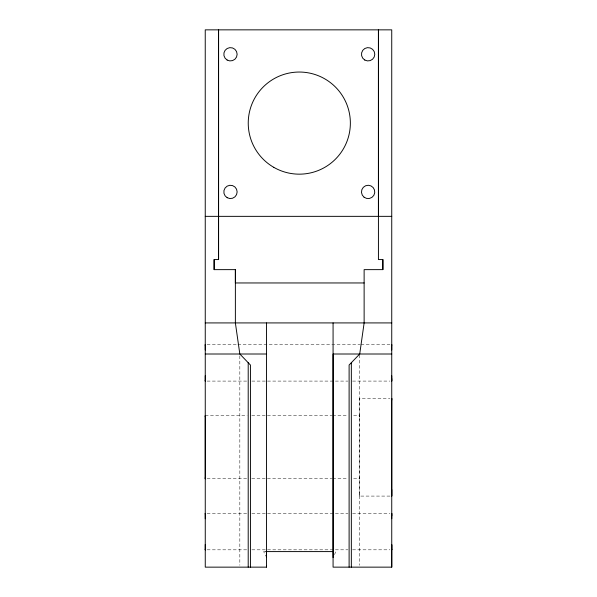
<?xml version="1.0" encoding="UTF-8"?>
<svg xmlns="http://www.w3.org/2000/svg" width="597" height="597" viewBox="0 0 597 597"><rect width="100%" height="100%" fill="white"/><g stroke="black" fill="none" stroke-linecap="round" stroke-linejoin="round"><path stroke-width="0.45" stroke-dasharray="2.98 2.24" d="M389.923 496.085L359.707 496.085L359.707 400.065L359.707 398.4L389.923 398.4M359.707 478.772L359.707 477.697L359.707 478.772L352.26 478.772M359.707 415.713L359.707 416.788L359.707 415.713L352.26 415.713M334.477 554.606L335.887 551.591L334.029 551.598M207.114 344.678L236.957 344.678M237.89 344.678L360.043 344.67M360.969 344.67L389.878 344.67M207.114 381.087L247.21 381.087M251.874 381.087L347.917 381.087M352.581 381.087L389.878 381.08M205.256 415.713L247.121 415.713M251.777 415.713L331.79 415.713M332.723 415.713L347.611 415.713M207.114 478.772L247.121 478.772M251.777 478.772L331.79 478.772M332.723 478.772L347.611 478.772M207.129 513.413L247.225 513.413M251.889 513.413L347.932 513.405M352.596 513.405L389.893 513.405M207.129 549.822L247.225 549.822M251.889 549.822L347.932 549.815M352.596 549.815L389.893 549.815M265.068 551.591L263.665 551.591L265.762 556.113M359.707 398.4L359.707 400.065M359.707 494.42L359.707 496.085M359.715 354.931L359.715 565.277M239.83 355.864L239.83 565.277"/><path stroke-width="0.9" d="M205.264 518.748L205.264 513.413L205.264 514.032M205.249 380.468L205.249 381.087L205.249 375.759M205.249 350.014L205.249 344.678L205.249 345.297M205.264 544.494L205.264 549.822L205.264 549.203M250.434 567.143L250.434 365.028L239.83 354.006L235.375 322.925L235.375 269.635L214.136 269.643L214.136 259.568L218.577 259.568L218.577 29.85L218.577 259.568M235.367 269.635L235.367 282.963L364.133 282.956M333.074 322.917L333.074 567.143L391.751 567.143L391.736 29.85L205.241 29.85L205.264 567.15L266.471 567.143L266.471 566.09M266.471 557.605L266.471 551.591M266.463 567.143L266.471 322.925M333.081 557.605L333.074 354.006L391.751 354.006M378.423 216.345L378.423 29.85L378.431 259.568L382.871 259.568L382.871 269.628L364.125 269.643L364.133 322.917L359.715 354.006L349.111 365.028L349.111 567.143M391.759 544.486L391.759 549.815L391.759 549.195M391.759 518.741L391.759 513.405L391.759 515.845M391.744 375.752L391.744 381.08L391.744 378.64M391.744 350.006L391.744 344.67L391.744 345.29M205.249 216.353L391.744 216.345M205.264 322.925L391.751 322.917M205.271 354.006L266.471 354.006M265.508 551.598L333.104 551.598M391.751 400.065L391.751 398.4L391.751 496.085L391.751 489.54M205.256 416.788L205.256 415.713L205.256 478.772L205.256 477.697M391.751 544.934L391.759 567.135M382.864 259.568L382.871 269.643M351.342 362.707L351.342 567.143M248.203 362.707L248.203 567.143M214.136 259.568L214.136 269.643M227.144 60.043A6.664 6.664 0 0 0 237.136 54.275A6.664 6.664 0 0 0 227.144 48.506A6.664 6.664 0 0 0 227.144 60.043M227.144 197.689A6.664 6.664 0 0 0 237.136 191.921A6.664 6.664 0 0 0 227.144 186.152A6.664 6.664 0 0 0 227.144 197.689M273.769 167.324A51.066 51.066 0 0 0 350.364 123.101A51.066 51.066 0 0 0 273.769 78.879A51.066 51.066 0 0 0 273.769 167.324M364.095 197.226A6.664 6.664 0 0 0 374.737 192.771A6.664 6.664 0 0 0 365.558 185.779A6.664 6.664 0 0 0 364.095 197.226M364.797 60.043A6.664 6.664 0 0 0 374.789 54.275A6.664 6.664 0 0 0 364.797 48.506A6.664 6.664 0 0 0 364.797 60.043"/></g></svg>
